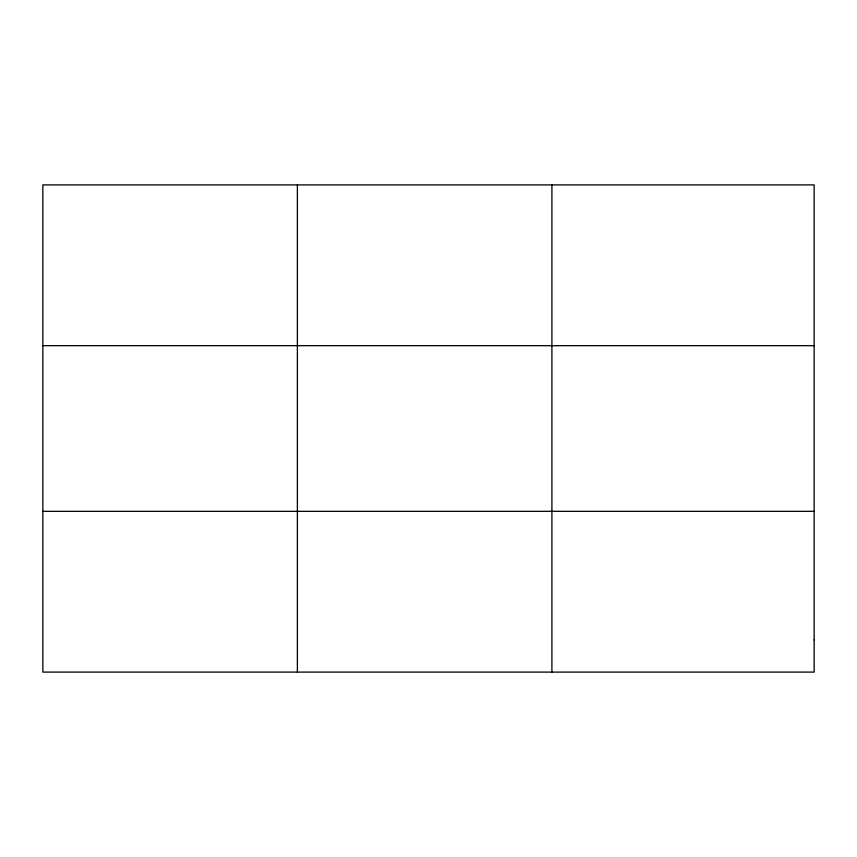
<?xml version="1.0" encoding="UTF-8"?>
<svg xmlns="http://www.w3.org/2000/svg" width="857" height="857" viewBox="0 0 857 857"><rect width="100%" height="100%" fill="white"/><g stroke="black" fill="none" stroke-linecap="round" stroke-linejoin="round"><path stroke-width="1.29" d="M297.379 184.898L297.379 672.102M551.908 184.898L551.908 672.102M42.85 345.671L814.15 345.671M42.85 511.329L814.15 511.329M814.15 639.954L814.15 672.102L42.85 672.102L42.85 184.898L814.15 184.898L814.15 639.954"/></g></svg>
